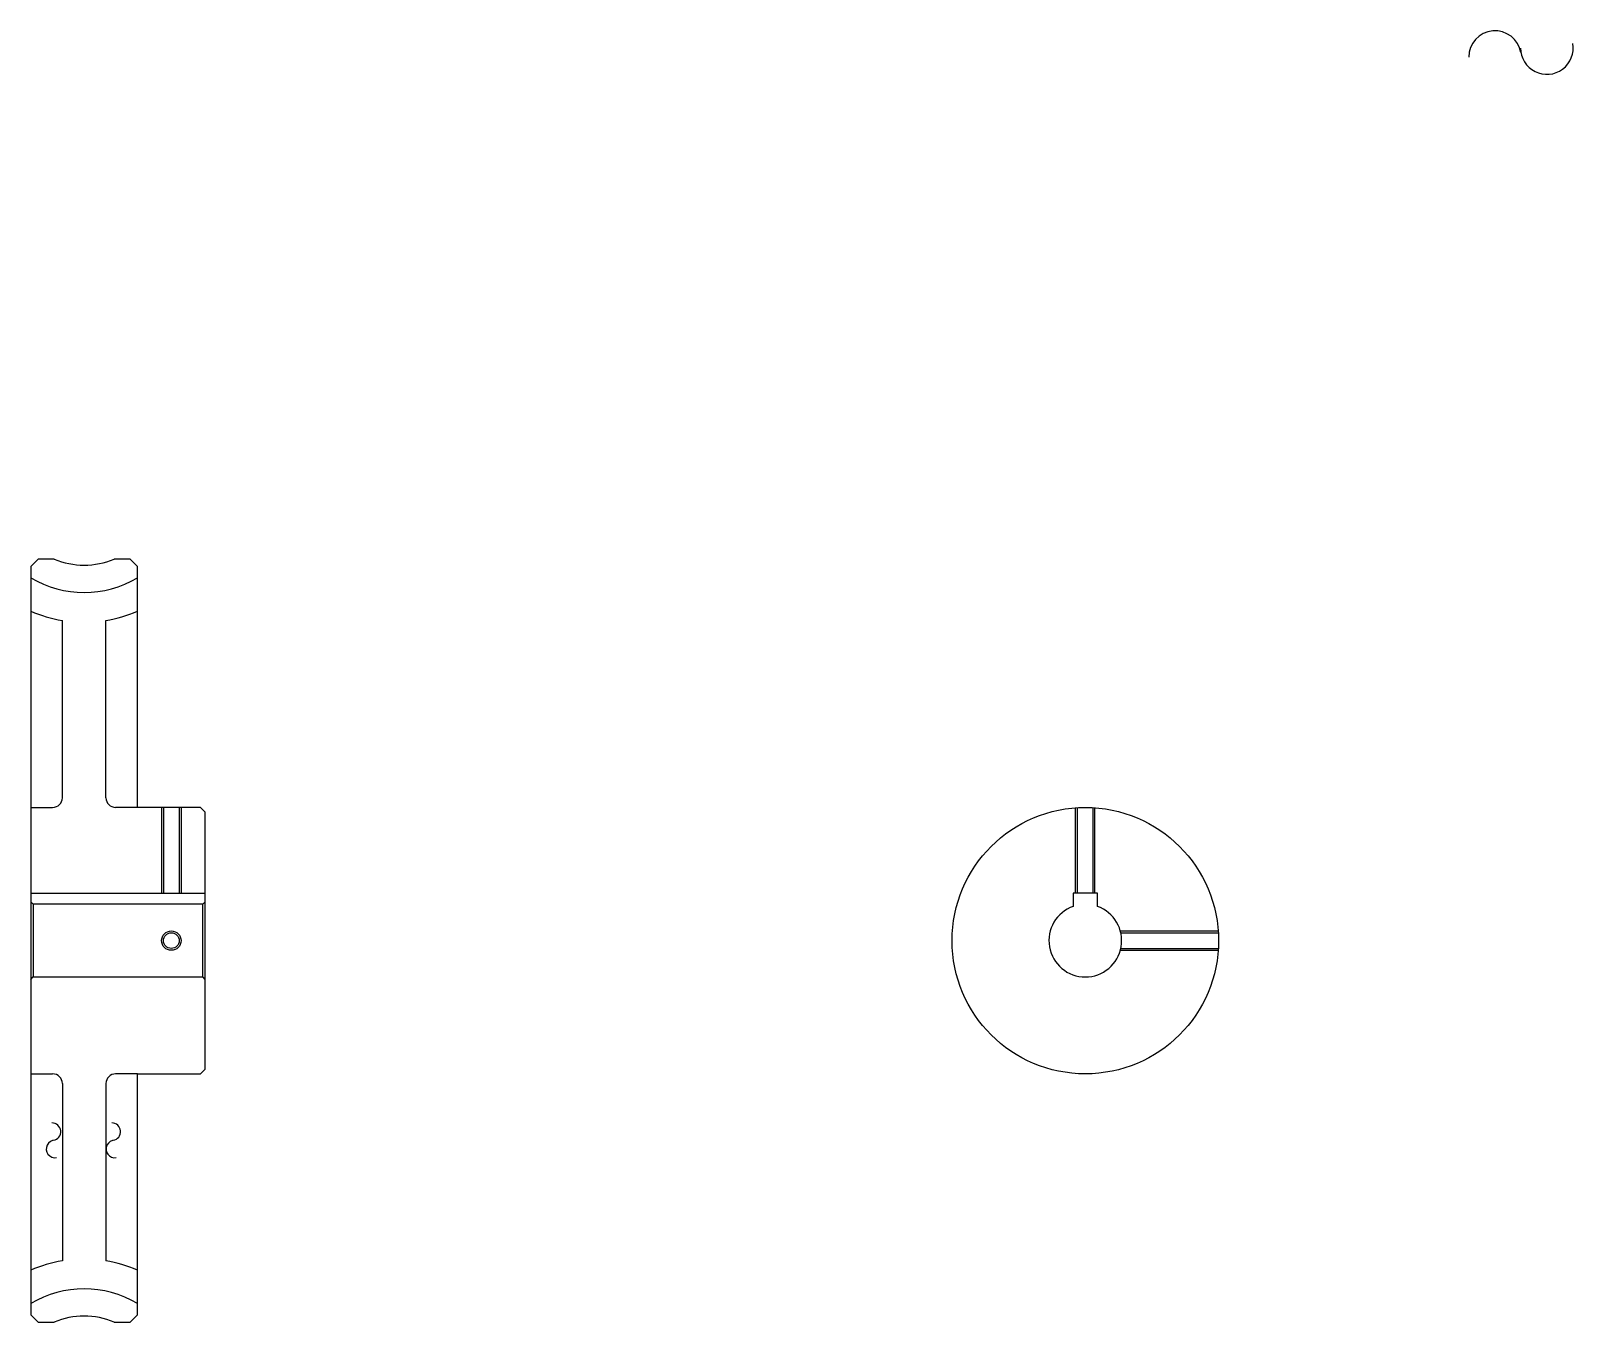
# Model space of a CAD drawing. Header units: metres. Extents: x 132 to 450, y 77 to 344.
import ezdxf

# ---------------------------------------------------------------- set-up
doc = ezdxf.new("R2010")
doc.units = ezdxf.units.M

msp = doc.modelspace()

# ---------------------------------------------------------------- linework, layer by layer
at = {"color": 4}
for p, q in [((138.357147, 185.553574), (138.357147, 222.150604)), ((147.357147, 185.553574), (147.357147, 222.150604)), ((153.857147, 183.553574), (149.357147, 183.553574)), ((131.857147, 165.853577), (167.857147, 165.853577)), ((167.857147, 164.053574), (167.357147, 163.553574)), ((131.857147, 148.053574), (132.357147, 148.553574)), ((167.857147, 148.053574), (167.357147, 148.553574)), ((153.857147, 128.553574), (149.357147, 128.553574)), ((138.357147, 126.553574), (138.357147, 89.956543)), ((147.357147, 126.553574), (147.357147, 89.956543))]:
    msp.add_line(p, q, dxfattribs=at)
for points in [[(136.657349, 234.803574), (133.357147, 234.803574), (131.857147, 233.303574), (131.857147, 148.053574)], [(149.056946, 77.303574), (152.357147, 77.303574), (153.857147, 78.803574), (153.857147, 128.553574), (166.857147, 128.553574), (167.857147, 129.553574), (167.857147, 182.553574), (166.857147, 183.553574), (153.857147, 183.553574), (153.857147, 233.303574), (152.357147, 234.803574), (149.056946, 234.803574)], [(131.857147, 183.553574), (136.357147, 183.553574)], [(158.857147, 183.553574), (158.857147, 165.853577)], [(159.237152, 183.553574), (159.237152, 165.853577)], [(162.477142, 183.553574), (162.477142, 165.853577)], [(162.857147, 183.553574), (162.857147, 165.853577)], [(347.5, 165.853577), (347.5, 183.480743)], [(347.880005, 165.853577), (347.880005, 183.505814)], [(351.119995, 165.853577), (351.119995, 183.505814)], [(351.5, 165.853577), (351.5, 183.480743)], [(352, 163.124634), (352, 165.853577), (347, 165.853577), (347, 163.124634)], [(131.857147, 164.053574), (132.357147, 163.553574), (132.357147, 148.553574), (167.357147, 148.553574), (167.357147, 163.553574), (132.357147, 163.553574)], [(356.728394, 158.053574), (376.927185, 158.053574)], [(356.822937, 157.673569), (376.95224, 157.673569)], [(356.728394, 154.053574), (376.927185, 154.053574)], [(356.822937, 154.433578), (376.95224, 154.433578)], [(131.857147, 148.053574), (131.857147, 78.803574), (133.357147, 77.303574), (136.657349, 77.303574)], [(131.857147, 128.553574), (136.357147, 128.553574)]]:
    msp.add_lwpolyline(points, dxfattribs=at)
for centre, radius in [((349.5, 156.053574), 27.5), ((160.857147, 156.053574), 1.62)]:
    msp.add_circle(centre, radius, dxfattribs=at)
at = {"color": 7}
msp.add_circle((160.857147, 156.053574), 2, dxfattribs=at)
for centre, radius, start, end in [((434.06073, 338.412415), 5.432143, 10, 180), ((444.759949, 340.298981), 5.432143, 180, 10), ((136.21344, 116.617859), 1.810714, 280, 90), ((148.55629, 116.617859), 1.810714, 280, 90), ((136.842285, 113.051453), 1.810714, 90, 280), ((149.18515, 113.051453), 1.810714, 90, 280)]:
    msp.add_arc(centre, radius, start, end, dxfattribs=at)
at = {"color": 4}
for centre, radius, start, end in [((142.857147, 249.553574), 16, 247.20175188, 292.79824812), ((142.857147, 249.553574), 21.625, 239.42468485, 300.57531515), ((142.857147, 249.553574), 27.77, 246.66595814, 260.67436177), ((142.857147, 249.553574), 27.77, 279.32563823, 293.33404186), ((136.357147, 185.553574), 2, 270, 0), ((149.357147, 185.553574), 2, 180, 270), ((149.357147, 185.553574), 2, 180, 270), ((349.5, 156.053574), 7.5, 109.47122094, 70.52877906), ((136.357147, 126.553574), 2, 0, 90), ((149.357147, 126.553574), 2, 90, 180), ((149.357147, 126.553574), 2, 90, 180), ((142.857147, 62.553574), 27.77, 99.32563823, 113.33404186), ((142.857147, 62.553574), 27.77, 66.66595814, 80.67436177), ((142.857147, 62.553574), 21.625, 59.42468485, 120.57531515), ((142.857147, 62.553574), 16, 67.20175188, 112.79824812)]:
    msp.add_arc(centre, radius, start, end, dxfattribs=at)

doc.saveas('drawing.dxf')
